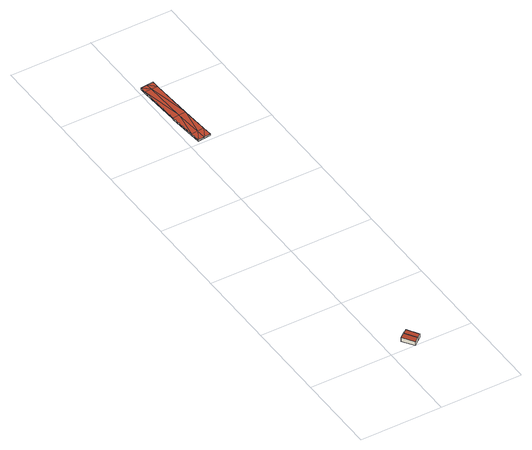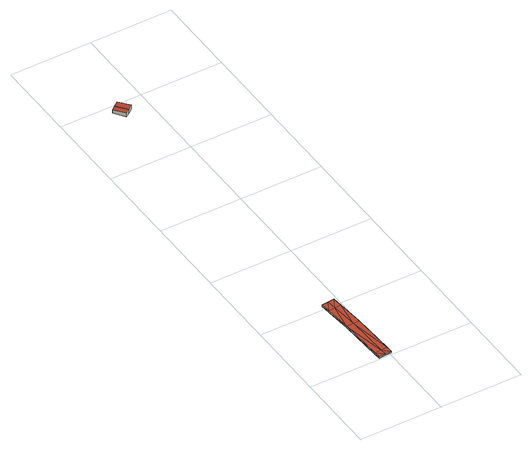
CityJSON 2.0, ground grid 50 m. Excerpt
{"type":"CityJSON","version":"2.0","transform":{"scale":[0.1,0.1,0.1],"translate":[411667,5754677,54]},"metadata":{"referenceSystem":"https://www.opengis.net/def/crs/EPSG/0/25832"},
"CityObjects":{
"building1":{"type":"Building","attributes":{"Gemeindeschluessel":"05515000","Geometrietyp2DReferenz":"3000","function":"31001_2460","roofType":"2100","measuredHeight":2.79},"geometry":[{"type":"Solid","lod":"2","boundaries":[[[[0,1,2,3]],[[4,5,1,0]],[[6,7,5,4]],[[3,2,7,6]],[[4,0,3,6]],[[1,5,7,2]]]],"semantics":{"surfaces":[{"type":"WallSurface"},{"type":"RoofSurface"},{"type":"GroundSurface"}],"values":[[0,0,0,0,1,2]]}}]},
"building2":{"type":"Building","attributes":{"Gemeindeschluessel":"05515000","Geometrietyp2DReferenz":"3000","function":"31001_1310","roofType":"2100","measuredHeight":2.75},"geometry":[{"type":"Solid","lod":"2","boundaries":[[[[8,9,10,11]],[[12,1,9,8]],[[3,2,1,12]],[[11,10,2,3]],[[12,8,11,3]],[[9,1,2,10]]]],"semantics":{"surfaces":[{"type":"WallSurface"},{"type":"RoofSurface"},{"type":"GroundSurface"}],"values":[[0,0,0,0,1,2]]}}]},
"building3":{"type":"Building","attributes":{"Geometrietyp2DReferenz":"2000","Gemeindeschluessel":"05515000","function":"53001_1800","roofType":"9999","measuredHeight":1},"geometry":[{"type":"Solid","lod":"2","boundaries":[[[[13,14,15]],[[14,16,15]],[[17,18,13]],[[18,14,13]],[[19,20,17]],[[20,18,17]],[[21,22,19]],[[22,20,19]],[[23,24,21]],[[24,22,21]],[[25,26,23]],[[26,24,23]],[[27,28,25]],[[28,26,25]],[[29,30,27]],[[30,28,27]],[[31,32,29]],[[32,30,29]],[[33,34,31]],[[34,32,31]],[[35,36,33]],[[36,34,33]],[[37,38,35]],[[38,36,35]],[[15,16,37]],[[16,38,37]],[[39,16,18]],[[18,16,14]],[[40,39,20]],[[20,39,18]],[[41,40,20]],[[41,20,22]],[[26,41,22]],[[26,22,24]],[[36,38,39]],[[39,38,16]],[[34,36,40]],[[40,36,39]],[[40,32,34]],[[32,40,30]],[[30,40,41]],[[28,30,41]],[[28,41,26]],[[42,17,15]],[[17,13,15]],[[43,19,42]],[[19,17,42]],[[44,19,43]],[[44,21,19]],[[25,21,44]],[[25,23,21]],[[35,42,37]],[[42,15,37]],[[33,43,35]],[[43,42,35]],[[43,33,31]],[[31,29,43]],[[29,44,43]],[[27,44,29]],[[27,25,44]]]],"semantics":{"surfaces":[{"type":"WallSurface"},{"type":"GroundSurface"},{"type":"RoofSurface"}],"values":[[0,0,0,0,0,0,0,0,0,0,0,0,0,0,0,0,0,0,0,0,0,0,0,0,0,0,1,1,1,1,1,1,1,1,1,1,1,1,1,1,1,1,1,2,2,2,2,2,2,2,2,2,2,2,2,2,2,2,2,2]]}}]}
},
"vertices":[
[181,25,24],[181,25,0],[133,91,0],[133,91,28],[151,2,24],[151,2,0],[102,68,28],[102,68,0],
[207,44,23],[207,44,0],[159,110,0],[159,110,28],[181,25,23],
[86,2517,39],[86,2517,29],[46,2515,39],[46,2515,29],[88,2476,39],[88,2476,29],[100,2219,41],[100,2219,31],[114,2058,40],[114,2058,30],[120,1997,40],[120,1997,30],[80,1994,40],[80,1994,30],[40,1990,40],[40,1990,30],[34,2051,40],[34,2051,30],[20,2213,41],[20,2213,31],[20,2214,41],[20,2214,31],[8,2472,39],[8,2472,29],[6,2513,39],[6,2513,29],[48,2474,29],[60,2216,31],[74,2055,30],[48,2474,39],[60,2216,41],[74,2055,40]
]}
